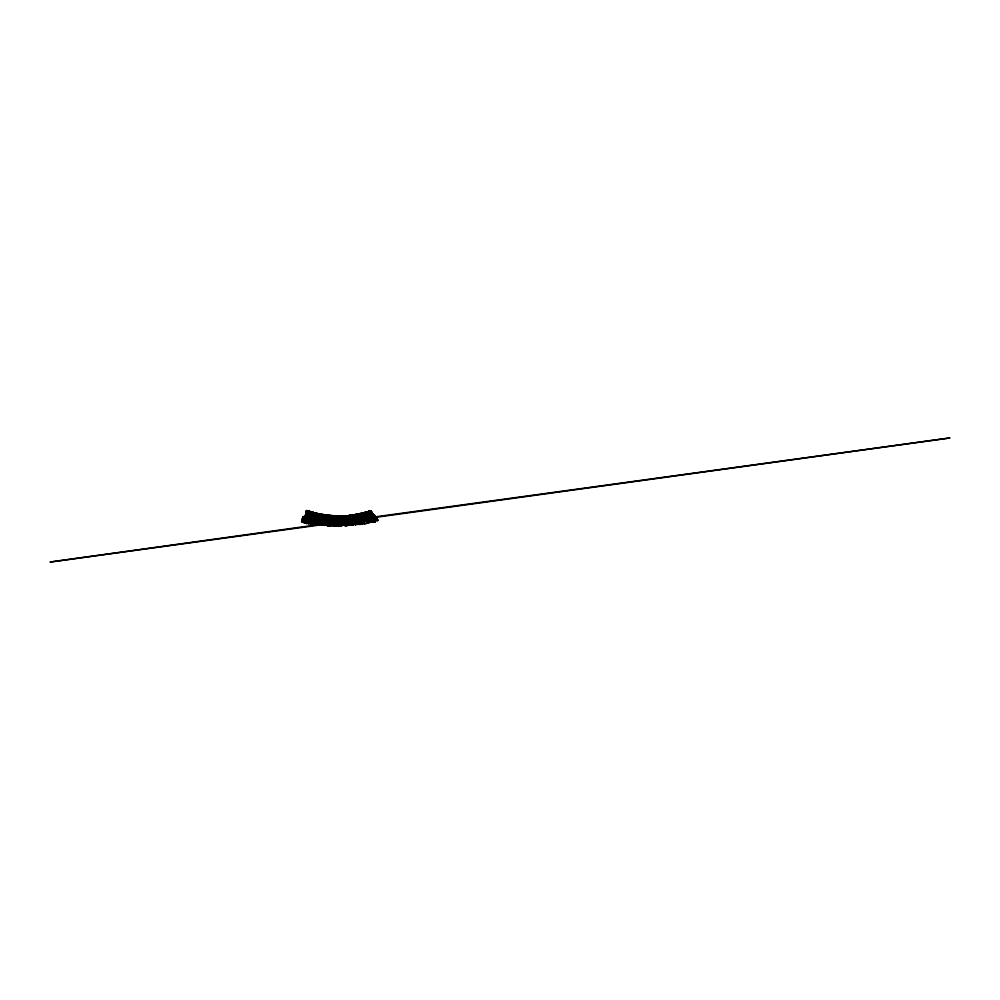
<?xml version="1.0" encoding="UTF-8"?>
<svg xmlns="http://www.w3.org/2000/svg" width="1000" height="1000" viewBox="0 0 1000 1000"><rect width="100%" height="100%" fill="white"/><g stroke="black" fill="none" stroke-linecap="round" stroke-linejoin="round"><path stroke-width="1.5" d="M307.675 514.837L306.537 514.438L306.625 510.825L306.625 514.412L308.938 515.425L308.938 511.838L306.625 510.825L309.188 511.413M307.812 511L306.675 510.6L306.588 513.162L306.462 510.662L306.163 517.962L310.1 518.837M306.7 514.325L306.637 510.688L306.613 513.075M366.388 513.663C369.812 514.412 370.725 507.2 371.962 514.9C368 502.875 374.137 522.725 370.988 511.075L349.888 515.812M369.738 513.513L370.913 512.25L371.737 516.087M303.113 517.9L303.075 521.8L304.475 521.55L304.5 518.95L303.612 521.5L305.025 521.263M310.663 512.075L311.988 512.35L308.125 511.238L307.038 515.062L309.675 515.662L310.075 512.362L308.938 511.838L308.938 515.425M310.963 522.812L311.025 520.25L309 518.212M307.587 517.825L307.675 515.225L306.312 515.938M306.675 510.737L306.525 514.575L308.975 515.388L309.088 511.562L307.9 511.087M306.262 514.763L306.413 518.3M306.075 519.038L306.363 515.225M371.887 515.6L370.75 511.025L371.1 513.587L372.325 513.488L373.425 516.725M309.425 516.125L309.637 513.612L311.012 513.737M370.988 514.562L371.05 513.875M304.675 518.062L304.95 515.438M308.825 522.625L308.525 519.388M309.938 514.85L310.275 512.288L314.5 513.088M308.325 517.987L309.237 511.562L314.012 513.587M303.988 521.438L304.5 518.95L304.037 521.575L302.625 520.688L303.325 516.763L304.738 517.65M304 520.438L304.825 516.538M309.075 516.838L309.988 513.075L314.875 515.7M370.387 514.9C373.512 514.788 368.8 511.075 366.55 513.15M372.062 515.725L373.212 516.538L371.925 512.875M309.062 516.75L309.688 514.188L316.762 514.7M375.2 522.038L375.062 515.788L373.65 514.8L372.725 515.462L374.025 515.3L375.438 518.975L374.137 519.125L375.037 518.45L373.65 514.8L375.387 518.938L374.05 515.325L373.5 515.95L375.025 515.8L375.8 520.037L374.637 516.4L374.438 517.288M309.55 516.062L309.662 513.138L313.775 514.012M308.75 516.388L310.1 513.562L306.625 512.025M303.525 522.288L304.513 518.45L308.075 518.663M303.438 517.9L302.425 521.812L305.875 522.725M309.75 514.825L310.45 512.3L311.637 512.863M307.05 514.975L309.587 515.688L308.363 515.262L309.413 511.562L308.312 515.363L309.45 515.763M308.363 515.262L309.475 511.45L307.05 510.662L305.988 514.462L307.15 514.9L308.35 515.262L309.475 511.45L310.712 511.812L308.238 511.087M305.5 519L306.65 515.237M308.95 516.737L309.8 514.188L310.837 514.875M303.7 520.325L304.975 516.587M302.95 518.25L301.525 522.05L306.5 522.675M308.05 517.987L309.025 515.487L311.488 516.225M308.538 516.737L308.075 517.413L309.375 515.462M375.025 517.612L375.45 517L373.038 515.962L371.9 512.263L373.188 516.2M309.325 514.263L306.762 517.663L304.1 518.55L304.762 522.7L313.25 524.05L324.588 524.1L324.125 520.538L308.85 520.175L304.088 518.55L304.375 522.1M306.825 518.85L307.812 517.762M374.075 520.337L372.788 521.925L368.35 522.362M374.175 518.438L374.75 517.75L373.425 519.25C350.975 524.075 327.438 522.425 304.562 520.337L304.188 519.725L306.188 519.05M374.65 516.35L375.275 520.862L373.625 517.225M374.162 516.8L371.525 515.013M308.087 515.538L309.475 511.45L308.4 515.262L309.662 515.662L308.425 515.225M370.662 522.1L371.5 521.325M371.525 517.888L370.625 518.688L372.113 522.362L374.363 521.7L372.95 518.013L371.55 517.888L372.525 517.062L373.725 517.212L375.075 520.9L373.862 520.763M372.587 517.062L373.537 516.25M368.45 522.375L369.5 521.55M372.725 515.037L371.438 515.925L368.85 515.763M367.587 518.562L366.3 519.45L367.337 523.188L368.625 522.312M367.85 518.5L370.4 516.75L372.875 516.987M370.387 516.75L371.662 515.875M368.1 522.438L370.8 521.65L369.6 522.537L369.3 518.6L370.5 517.725L369.113 517.625M371.025 514.163L372.287 513.337L372.625 514.75L373.713 514.775L374.85 518.45M370.375 515.812L371.763 514.925M370.112 515.875L367.438 517.6L368.212 520.075L367.438 517.6L368.85 517.688M352.775 524.95L354.375 523.938M371.188 514.85L372.425 514.075L373.775 517.762L371.925 512.913L373.212 516.538L372.463 514.087L371.012 514.175M366.375 517.425L369.237 515.7M370.55 514.875L367.713 515.675L370.775 513.3M371.662 514.075L368.95 514.9M363.3 519.188L364.75 518.325M345.238 525.938L353.963 524.4L353.013 520.837L351.7 520.438M364.988 517.337L367.887 515.688M363.45 518.188L364.9 517.35M360.688 517.1L357.663 518.55L361.662 519.075L363.225 518.237M360.625 519.812L362.113 518.975M369.475 514.038L365.037 515.662M366.6 515.625L362.188 518.038M366.388 515.688L369.162 514.85M360.675 518.85L362.163 518.05M346.712 525.15L349.538 524.725L349.025 520.712L347.775 520.363M367.725 514.188L370.675 512.65L371.475 515.05L370.925 511.25L353.938 515.462L355.375 515.4M358.913 519.688L360.438 518.888M366.362 514.95L369.188 514.087M359.5 523.538L357.962 524.35L357.537 520.475L360.462 519.825M356.463 516.875L361.863 517.238L363.35 516.487M341.037 525.85L343.975 524.412M345.15 524.763L342.488 525.112M360.562 517.95L357.688 519.462L357.95 522.05M362.225 517.163L359.387 517.8M363.775 515.65L369.438 513.375M357.825 523.413L356.287 524.188L356.275 520.2L357.812 519.425L357.825 522.087M338.663 526L342.825 523.975M355.887 520.262L350.138 521.225L334.438 520.625L335.112 524.2L337.725 524.35L337.075 520.775L337.775 524.35L345.75 524.288L344.95 520.712L345.775 524.3L351.062 524.788L350.15 521.225L351.1 524.775M357.075 524.05L355.525 524.825L354.338 521.038L358.825 520.8L359.9 524.338L353.988 524.388L352.987 520.837L353.95 524.575L352.65 524.263M362.175 516.375L364.938 515.712M360.788 517.112L362.275 516.388M357.95 518.5L354.837 519.975M345.725 523.688L344.275 524.388L346.85 525.15M355.275 523.925L356.65 524.175L356.087 520.2L354.712 519.95L353.075 520.75L353.812 524.562L355.387 523.812M369.438 511.775L363.75 514.975M362.438 515.625L356.9 516.2L349.538 518.95M336.062 526.112L338.7 526.025M359.45 517.013L360.913 516.337M356.637 518.337L359.55 516.987M357.562 518.575L353.188 519.738L349.263 518.987M352.025 520.375L353.575 519.675M368.05 512.175L362.325 514.5L366.512 513.65M351.8 520.438L350.225 521.138L350.675 523.688M359.7 516.237L361.125 515.612M360.962 515.65L362.388 515.025M363.6 514.425L353.837 518M342.587 524.025L344.012 523.4M369.55 511.863L365.238 513.325M356.538 517.587L359.588 516.263M355.037 518.2L357.962 517.7M335.925 524.913L333.237 526.075L331.975 525.425M366.463 513.162L363.625 513.925M353.663 518.812L355.163 518.175M350.712 520.1L353.812 518.8M350.662 520.062L349.113 520.712L349.35 524.738M335.438 524.95L336.812 524.375M360.812 515.087L362.225 514.5L359.363 515.15M366.562 512.688L370.763 510.988L371.613 514.587M369.412 511.613L368.038 512.175L369.425 511.887M306.512 514.237L306.45 510.65L308.387 511.688M308.812 515.25L305.7 514.388L306.825 510.588L308.15 511.012L306.962 510.662L306.15 514.462L307.562 514.7M330.337 525.95L331.688 525.4M338.462 523.775L335.75 523.825M369.188 511.65L370.613 511.225M351.012 519.175L346.475 520.95L346.337 524.975L347.863 524.375M331.375 525.462L332.725 524.913M350.65 519.225L354.038 517.987M332.875 524.938L334.237 524.412M356.85 516.188L359.525 515.125L347.075 515.837L362.325 513.5L370.575 510.925L371.25 514.725L370.575 510.925L356.575 514.775M366.587 512.75L359.363 514.725M334.1 524.388L335.462 523.862M339.9 523.263L337.337 523.375M363.7 513.237L370.737 510.988L371.887 514.7L370.438 511L366.275 512.337M366.55 512.475L370.475 510.95L371.737 514.587L370.4 510.988L367.663 511.825M349.762 518.925L348.275 519.475L350.788 520.075M360.763 514.612L362.175 514.087M327.375 525.75L330.05 525.962M371.6 514.675L370.513 510.962L371.662 514.663L370.475 510.962L359.412 514.15M335.688 523.875L337.038 523.375M328.9 525.262L330.262 524.775M355.25 516.2L358 515.2M355.5 516.163L350.95 517.712L344.375 517.4L345.737 517.6M351.312 517.675L346.8 519.2M361.037 514.2L363.862 513.2M361.213 523.925L362.788 523.362M334.237 516.5L348.363 515.812L365.138 512.95L358.15 515.175M343.862 524.15L345.312 523.625M327.9 523.513L333.312 524.938M367.875 512.2L360.725 513.95M343.888 524.113L342.438 524.625L342.612 520.712L345.538 519.675L344.288 519.312M363.862 513.2L365.238 512.737M355.125 515.425L357.987 514.862M349.963 517.537L351.362 517.062M355.3 515.7L351.163 517.062L352.5 517.2M348.438 518.663L340.1 520.7L339.525 524.675L340.962 524.212L341.55 520.237L342.7 520.7L342.238 524.65L341.05 524.2L341.5 520.25L341.012 524.225L343.988 523.3M348.675 517.95L350.112 517.487M327.75 524.55L325 525.425L323.625 524.6M347.512 518.387L348.975 517.925M355.4 515.675L362.388 513.475M359.625 514.375L361.025 513.925M327.238 524.5L328.612 524.075M349.675 516.712L351.112 516.275L340.35 516.263L341.737 516.175M348.488 517.4L351.275 516.55L356.575 516.875M344.412 518.625L345.85 518.188M328.7 524.075L330.087 523.663M356.1 523.913L348.537 525.212M322.3 525.05L323.7 524.625M349.487 518.225L336.637 516.975M355.425 515.388L356.838 514.963M366.587 512.275L349.75 516.487M341.575 519.438L343 519.012M344.513 518.587L343.062 519.012L344.4 519.338M347.287 517.788L348.675 517.375M369.4 519.913L363.762 521.45M323.075 524.587L324.462 524.188M340.412 519.812L338.988 520.225L338.162 524.188L339.588 523.775M371.125 519.913L373.425 519.25M369.4 511.4L365.037 512.612M339.95 519.825L343.85 520.212M340.525 523.75L343.025 523.713M344.263 517.987L348.387 516.85L344.538 516.525L348.462 516.413L347.125 516.725M343.25 518.3L344.65 517.913M348.263 516.663L351.15 515.913M324.412 524.175L327.137 523.4M353.8 515.413L348.55 516.85L349.963 516.962M320.225 524.125L317.638 523.675M343.375 518.312L339.087 519.425L333.762 519.163M336.175 520.138L338.888 520.212L338.462 524.225L337.05 524.637L337.413 520.625L338.837 520.212L338.375 524.2L339.7 524.7L340.012 520.688L338.812 520.212L338.512 524.225L337.175 523.737M335.9 524.075L337.312 523.713M353.95 515.4L358.05 514.288M336.075 520.1L334.65 520.475L334.7 524.525L336.125 524.15M369.225 511.463L370.688 511.075L371.525 514.837M337.463 523.7L338.875 523.337M316.575 523.975L315.175 524.325L313.825 523.387M360.875 513.675L358.125 514.388L362.3 513.713M342.1 518.038L344.837 517.375M363.488 513.025L364.9 512.675M362.113 513.362L363.537 513.013M336.5 517.45L341.75 518.025M347.3 516.737L343.162 516.775M346.938 516.6L348.338 516.263M360.825 513.675L362.25 513.337M336.138 519.3L334.725 519.637L337.137 520.638L337.587 524.637L335.125 523.562M339.062 518.713L340.487 518.375M353.812 515.025L345.662 516.05L363.812 513.888M319.137 523.375L317.762 523.688L318.812 524.5L318.888 520.6L316.788 519.1M339.375 518.7L334.237 517.925M316.175 523.913L317.562 523.587M353.475 515.65L354.862 515.337M352.55 515.55L353.925 515.237L344.525 516.263M362.15 521.325L359.188 521.975M362.85 523.825L359.963 524.475L358.8 520.737L361.775 520.15L362.887 523.675L359.938 524.338L358.812 520.8L361.788 520.075L362.5 522.575M348.45 516.263L349.85 515.95M352.587 515.475L348.638 516.4L349.938 516.45M352.562 515.475L355.288 514.862L353.85 515.05M357.975 514.288L363.688 513.062M339.288 518.088L341.9 518.062M363.612 513.075L365.087 512.75M343.45 517.175L344.787 516.888M368 512.087L369.462 511.775M333.65 519.963L335.087 519.65M332.962 523.875L334.387 523.562M347.175 516.35L344.538 516.9M339.5 518.025L336.737 518.625M341.788 517.5L343.137 517.225L339.288 516.688L343.4 516.438L338.075 516.3M352.512 515.388L353.9 515.087L351.062 515.413M345.613 516.538L348.375 515.988M347.275 516.337L349.95 515.812M319.775 524.325L313.025 523.413M356.575 514.55L355.188 514.812L359.462 514.138M333.7 519.95L330.725 520.525L329.9 524.487L332.85 523.913M334.787 518.888L336.238 518.612M338.088 517.775L339.462 517.513M335.375 518.225L338.225 517.712M332.425 519.425L333.875 519.163M348.5 525.188L345.662 525.7M306.275 516.5L303.087 518.075L303.1 519.2M362.188 513.513L363.638 513.25M339.425 517.513L351.112 515.662M366.425 512.788L369.338 512.288M329.1 519.888L333.438 519.963M304.7 520.175L303.238 520.425L303.275 521.525L303 516.912L306.2 515.312L306.4 518.862L306.3 514.237M332.562 518.713L335.45 518.237M374.288 517.3L376.425 516.95L377.863 520.55L375.725 520.9M329.288 523.875L330.8 523.638M333.875 517.825L336.675 517.463L331.475 516.638L332.8 516.95M341.925 516.638L339.263 517.062L340.6 517.275M353.85 515.737L342.887 516.413M306.462 517.775L309.062 517.4M348.35 515.812L349.725 515.612M332.65 518.7L325.288 518.85L321.325 517.663M370.788 513.562L372.287 513.337L374.738 519.837L375.613 520.087L371.863 522.25L370.238 522.25L368.988 518.75L361.763 520.15L362.925 523.663L367.425 523.05L366.262 519.525L367.438 523.038L370.188 522.263L369.012 518.737L373.05 518.075L374.162 521.587L373.013 518.075L374.2 516.538L375.85 520.175M336.838 517.413L339.55 517.025L336.962 516.625M326.763 523.513L50 562.062L331.463 523.413M373.162 517.15L950 437.938L374.762 517.463M329.462 519.9L326.25 520.275L325.525 524.25L328.562 523.862M358.025 514.587L360.925 514.212L355.275 515.05M327.812 519.275L330.625 519.65M344.4 516.225L345.775 516.05L329.562 516.062M360.863 514.225L362.3 514.038M344.325 525.225L341.6 525.55M339.637 516.663L335.45 517.163M347 515.887L348.375 515.712M331.05 518.237L328.125 518.562L325.55 517.45M335.675 517.15L331.375 517.638L333.875 518.45M344.613 516.075L340.775 516.5M340.225 516.475L341.613 516.325M373.475 521.225L375.575 521.013M328.15 519.3L325.2 518.837M341.7 516.337L347.137 515.837L339.35 516.225M354.025 515.237L355.462 515.1M331.488 517.638L328.55 517.925M336.637 516.625L340.438 516.263L339.162 516.2M358.15 514.85L355.225 515.112M326.825 518.013L328.312 517.875M349.188 522.05L346.425 522.3M335.337 516.763L336.688 516.65M341.5 525.625L328.275 525.525M332.6 516.987L333.975 516.862M338.212 516.5L339.5 516.4M334.3 516.85L335.675 516.737M371.925 516.025L373.15 515.925L371.912 512.263L370.688 512.362L371.925 516.025L370.725 512.362M328.85 516.788L336.925 518M325.075 519.6L326.675 519.475M339.137 516.213L335.3 516.225L343.212 516.1M328.575 517.325L331.438 517.112M325.438 518.862L322.225 519.062M337.762 516.487L321.887 514.725M328.363 516.525L335.55 516.237M356.55 515.363L357.975 515.262M363.8 514.388L366.562 514.225M326.9 518.725L322.512 518.312M369.2 513.425L370.588 513.337M366.475 514.225L367.9 514.15M325.887 517.487L334.125 517.837L331.538 517.075M332.975 516.587L334.338 516.512L317.987 513.812M343.113 516.087L347.163 515.913M329.812 516.688L331.2 516.625M322.837 517.638L325.85 517.5L324.575 516.938M327.388 516.838L328.812 516.775M345.225 521.912L334.663 521.825M327.45 516.862L318.6 517.05M362.1 515.075L363.5 515.025M359.625 515.112L361.025 515.062M361.163 523.938L356.012 523.975M366.287 514.95L359.312 515.7M320.387 519.087L322.05 519.038L318.288 517M331.625 516.312L336.912 516.613M326.975 516.138L328.387 516.1M348.338 515.988L349.725 515.962M317.913 519.8L324.812 519.55L326.087 520.25L325.85 524.312L324.562 523.6L317.575 523.837M353.825 515.737L359.412 515.675M331.662 516.312L326.125 516.413M343.25 516.213L331.262 515.862M326.975 515.775L332.163 516.625M327.175 515.438L337.825 516.163M320.575 519.1L312.65 518.337M317.387 518.375L319.037 518.362M324.462 516.425L325.9 516.413M324.787 516.413L317.712 515.8L318.812 516.388M308.85 517.612L321.375 517.688L317.45 516.388M344.6 516.075L347.163 516.075M362.075 515.7L363.488 515.7M366.188 515.725L360.688 516.375M347.275 516.062L351.35 516.1M318.6 519.113L315.85 518.375L316.913 519.113M307.488 516.85L308.938 516.862L308.025 516.163M314.012 518.35L315.675 518.362M366.163 515.725L367.488 515.737M318.4 517L313.712 516.962M335.5 516.225L328.95 516.025L330.3 516.337M328.713 516.013L324.775 515.337L332.863 516.05M341.8 516.175L343.1 516.188M318.837 516.413L321.562 517M309.45 516.9L312.475 516.938M351.087 516.125L355.3 516.163M316.262 519.775L318.087 519.812M315.4 523.775L317.213 523.812M308.562 516.163L310.012 516.188M311.325 516.2L316.012 518.387M307.3 517.587L308.812 517.612L307.9 516.85M342.962 516.2L344.675 516.237M315.825 516.362L317.35 516.388L316.2 515.763M319.163 515.862L327.488 516.4M309.462 518.237L314.45 518.375M355.775 516.163L357.163 516.188M326.95 515.775L332.463 515.938M307.975 511L318.225 513.962L337.95 516.175M311.438 516.213L315.988 516.35M365.037 516.45L366.388 516.487M316.363 519.8L306.962 519.2M315.188 523.737L311.413 523.55M311.425 515.562L317.387 515.788L316.15 515.188M321.475 515.262L323.05 515.05M363.65 516.5L365.012 516.55M310.413 515.513L311.875 515.575L309.4 514.788M323.462 515.538L330.112 516.7M326.262 515.662L327.612 515.725M324.663 515.6L326.037 515.662M311.887 518.975L313.675 519.05M372.863 521.9L375.275 522M323.075 515.337L325.863 515.475M317.975 515.275L323.55 515.55M372.175 515.275L371.012 514.888M365.913 516.7L369.888 516.912M317.85 515.25L310.863 514.875M354.263 524.087L355.788 524.175M371.675 517.863L370.238 517.775L372.762 516L371.637 515.887M371.3 521.55L372.725 521.638M327.212 515.562L331.438 515.875M363.263 517.337L366.025 517.513M322.287 515.15L324.975 515.337M361.838 517.263L363.2 517.35M336.5 516.188L337.788 516.263M335.138 516.1L336.438 516.188M313.925 513.6L317.9 514.788M326.112 515.425L330.087 516.025M328.35 517.288L320.65 515.037L324.375 516.4M337.738 516.275L340.4 516.475M309.862 518.812L311.663 518.95L309.25 516.85M309.3 518.212L307.225 517.562M364.562 518.362L366 518.475M328.762 515.625L330.062 515.725M366.025 518.462L367.475 518.575L368.837 522.288M349.9 516.975L351.25 517.075M321.75 514.712L328.375 515.812M339.35 516.4L340.7 516.512M314.137 513.312L319.262 514.9L318.038 514.438M305.988 523.138L304.088 522.975L304.8 519.012L307.175 519.888L306.525 523.688L306.038 523.038M316.212 514.188L319 514.438M320.988 514.75L324.95 515.612M361.775 518.125L367.312 517.612L368.375 520.025M321.025 514.75L319.363 514.913L320.662 515.4M332.6 515.95L334 516.075M353 523.925L354.5 524.062M352.375 517.188L356.362 517.6M360.425 517.987L361.8 518.112M315.487 514.138L312.688 513.875M315.5 514.138L318.288 514.45M361.7 519.062L363.15 519.2M311.35 513.725L312.762 513.862M358.125 517.638L359.475 517.775M336.8 516.375L338.162 516.512M341.9 516.625L343.225 516.763M330.45 521.85L333.188 522.15M322.262 514.862L326.1 515.3M328.212 525.55L321.3 524.562M312.25 513.325L315.2 513.413L312.712 512.587M335.037 516.2L336.325 516.35M324.663 515.15L321.95 514.6L327.325 515.45M318.3 514.45L319.688 514.625M326.312 515.363L327.6 515.513M319.65 514.362L323.525 514.888M312.9 513.438L314.312 513.612M338.025 516.487L339.363 516.663M329.787 515.737L333.663 516.225M356.25 518.413L352.212 517.875M351.062 517.712L352.375 517.888M302.362 518.362L302.688 521.838L304.7 522.112M316.525 513.862L321.962 514.6M359.65 523.587L361.1 523.775M314.15 513.6L318.412 514.2M332.713 516.05L334.113 516.237M343.212 517.188L344.513 517.362M358.8 519.688L357.388 519.487L358.25 522.013M345.913 517.587L347.225 517.775M309.975 512.625L312.55 513.438M319.538 514.175L320.812 514.375M333.713 516.225L335 516.438M311.688 512.85L314.475 513.312M351.213 518.375L352.525 518.587M317.863 513.888L320.462 514.412M320.737 514.5L318.137 513.962L320.812 515.037M352.075 518.638L357.525 519.487L358.125 522.013M349.588 518.188L350.875 518.413M312.825 512.587L307.787 511.037L319.125 514.225M356 520.212L357.413 520.462L358.225 524.388L356.825 524.15M340.688 517.225L341.987 517.45M326.012 521.6L328.85 522.1M334.075 516.487L336.8 517.013M315.725 513.55L314.45 513.088L318.225 513.825M311.05 512.413L309.613 512.15L310.788 512.712M353.288 519.712L354.625 519.963M314.237 513.062L312.95 512.625L316.788 513.475M354.113 523.638L355.45 523.9M328.35 515.812L329.65 516.062M330.012 516.025L332.738 516.562M308.8 511.625L315.338 513.288M307.275 515.675L308.712 515.962M313.2 512.638L314.488 512.9M324.837 515.15L326.213 515.425M316.812 513.562L320.588 514.35M312.9 512.562L316.95 513.488M348.125 518.7L349.4 518.962M345.6 518.475L346.863 518.737M372.962 517.3L373.913 517.5M311.875 512.35L313.188 512.638M327.375 515.725L328.713 516.025M307.525 515.413L308.962 515.737M320.887 514.388L323.562 515.013M341.863 518.013L343.125 518.312M344.237 523.4L345.575 523.713M342.95 518.35L346.763 519.2M310.475 512.075L309.15 511.763L308.5 515.562L309.825 515.875L308.675 515.4L310.2 515.513L309.175 514.8M315.712 513.15L310.188 511.938L311.312 512.425M324.375 515.175L325.662 515.475M323.275 514.875L324.55 515.175M350.513 520.075L351.8 520.388M323.387 515L324.738 515.325M329.85 516.5L331.188 516.825M307.438 511.15L308.825 511.488M311.975 512.212L308.137 511.012M328.312 516.1L329.613 516.438M316.95 513.488L318.288 513.837L312.987 512.825M320.962 514.513L322.287 514.862M319.413 514.175L316.737 513.575M313.212 512.513L309.375 511.425M323.025 515.05L324.312 515.4M340.337 518.387L342.788 519.025M319.15 514.225L320.4 514.575M347.65 520.4L345.138 519.712L347.875 519.513L344.9 520.625L345.863 524.475M336.662 517.962L337.925 518.325M344.312 524.375L341.625 523.625L337.362 525.5L336.037 524.938M309.825 515.638L307.162 514.875L309.6 515.625M337.75 518.35L340.075 519.075M375.962 517.875L376.912 518.15M377.8 520.513L375.913 519.975L374.575 516.425L376.463 516.962L377.8 520.513L376.488 516.962M319.438 514.35L322.025 515.125M328.688 516.812L331.325 517.638M314.262 512.837L317.838 514.05M327.212 516.375L328.525 516.775M340.213 519.062L341.438 519.438M315.675 513.15L317 513.562M340.962 524.65L342.25 525.062M310.475 511.8L311.75 512.2M317.925 514.05L319.163 514.45M305.9 520.788L304.562 520.337M343.113 523.7L344.325 524.087M309.662 515.625L307.3 514.812M315.525 513.312L318.1 514.188M338.963 523.8L340.238 524.225M339 523.35L340.213 523.775M339.925 524.188L341.2 524.625M334.025 518.438L335.275 518.875M308.05 511.037L306.812 510.6L306.262 514.425L307.512 514.862M340.05 523.775L341.262 524.2L341.4 520.25L336.275 519.312M316.812 513.987L318.05 514.438M315.487 513.538L316.75 514M316.375 513.85L317.613 514.312M334.725 523.387L336.025 523.862M330.9 518.2L333.5 519.163M324.7 516.425L325.988 516.912M311.588 512.35L312.85 512.825M341.225 525.788L337.488 524.362M344.288 525.275L345.588 525.775M328.288 517.913L329.575 518.413M333.587 519.163L334.85 519.65M326.037 516.912L328.175 517.875M320.775 515.413L323.275 516.438M312.488 512.7L314.975 513.675M329.613 518.375L330.913 518.9M330.763 518.888L332.05 519.425M307.587 512.312L306.663 511.9M316.125 514.175L317.362 514.688M331.538 523.288L332.837 523.825M323.062 516.425L324.338 516.95M317.787 514.8L322.837 516.95M333.3 519.95L334.55 520.513L334.9 524.45L333.663 523.9M334.588 524.438L335.863 525M330.662 523.75L331.975 524.338M331.075 519.725L332.337 520.3M323.1 517L325.625 518.162M329.913 523.513L331.163 524.087M316.388 514.7L318.812 515.825M326.613 518.7L329.338 519.925M307.762 515.425L308.913 515.975M313.863 514L315.087 514.587M327.537 523.2L328.825 523.812M335.85 526.1L334.588 525.487L334.438 522.925L334.95 525.487L333.675 524.862M329.188 519.875L330.487 520.5L330.4 524.538L329.113 523.913M315.05 514.6L316.275 515.2M321.225 516.975L322.463 517.587M312.325 513.862L309.85 512.638M330.588 524.837L331.887 525.487M312.575 513.875L316.125 515.763M325.138 519.637L317.075 517.013M326.438 519.45L327.713 520.1M326.087 523.413L327.35 524.075M320.988 517.638L322.212 518.288M327.9 520.125L329.162 520.788L328.237 524.712L326.987 524.05M327.038 524.5L328.375 525.212M325.95 523.837L327.287 524.562M321.812 519.025L324.35 520.438L324.137 524.3L322.912 523.587M323.3 523.4L324.663 524.15M316.988 516.35L318.163 517M327.7 525.75L325 524.237M309.55 513.612L310.738 514.288M314.488 515.675L315.613 516.325M311.163 514.288L312.3 514.95M315.438 516.325L316.575 517M318.962 518.35L322.525 520.55L322.488 524.45L321.325 523.713M312.488 514.95L313.575 515.625M312.975 515.625L314.05 516.3M314.462 516.312L315.562 517.013M315.175 516.962L316.288 517.663M316.363 517.663L317.462 518.375M318.512 519.1L319.65 519.837M316.2 523.987L317.525 524.862M313.888 516.95L311.788 515.575M319.587 519.837L320.712 520.6L320.712 524.513L319.587 523.763M309.975 515.475L311 516.188M312.387 516.925L313.412 517.663M312.962 517.625L313.95 518.35M316.1 519.812L314.188 518.362M309.962 516.175L310.925 516.888M315.95 519.8L316.938 520.55L317.013 524.487L316.025 523.737M310.562 516.975L311.525 517.712M313.225 519.025L314.125 519.75M314.15 519.763L315.05 520.487L314.925 524.362L314.025 523.638M311.875 517.612L312.775 518.337M312.113 523.55L312.9 524.263L313.062 520.4L311.462 518.95M308.612 517.587L309.288 518.225M310.238 523.4L310.925 524.1M308.087 523.2L308.688 523.888M307.725 518.663L308.288 519.375M372.725 514.575L372.325 513.488M370.538 511.1L371.4 514.675M305.925 518.562L306.4 519.225M306.125 522.388L306.588 523.05M368.488 518.95L367.262 516.763L368.488 519M373.488 516.337L374.762 519.837M373.612 517.025L372.287 513.337L373.425 517.038M371.463 515.062L370.637 512.688L371.425 515.1M370.775 511.887L371.987 515.588M375.062 515.788L376.225 519.438L375.275 518.962L374.113 515.312L375.288 519.038M325.375 519.738L326.875 519.637M371.9 515.2L370.9 511.463L371.725 515.25M368.113 520.087L367.575 517.55L364.875 519.275L363.387 519.15L361.912 520.05L362.388 522.587M372.675 516.038L372.15 512.2L370.863 512.938L372.188 512.825L372.7 516.675M316.812 520.675L317.25 524.225M303 518.038L303.275 521.525M302.387 518.35L302.638 521.85M307.675 515.225L307.775 517.587M307.762 511.325L307.762 514.913L307.762 511.325M310.1 512.375L310.1 514.763L310.075 512.362M304.625 519.075L304.45 522.863L305.788 523.312L305.963 519.525L304.625 519.075L304.475 516.663L304.625 519.012M332.15 520.212L331.538 524.25L332.788 524.837L333.387 520.812L332.15 520.212M332.225 520.237L331.4 524.2L332.225 520.237M310.975 518.288L310.363 520.862L310.975 518.288M364.6 519.338L363.25 520.212L364.787 523.913L367.675 523.162L366.125 519.462L364.6 519.338M334.462 520.625L328.663 520.913L329.225 524.475L330.825 524.225L330.275 520.662L330.863 524.237L335.062 524.2L334.462 520.625M325.838 520.413L324.113 520.538L324.625 524.1L326.35 523.975L325.838 520.413L328.675 520.913L329.2 524.487L326.362 523.987L325.825 520.413M368.875 518.688L367.4 518.587L368.988 522.25L370.462 522.362L368.875 518.688M345.012 520.575L343.8 520.188L344.425 524.163L345.637 524.562L345.012 520.575M375.613 520.087L374.325 516.587L375.562 520.087M371.95 522.25L370.7 518.737L371.863 522.25M375 520.775L373.762 517.275L374.975 520.775M364.55 523.787L363.375 520.275L364.538 523.787M358.4 524.125L357.325 520.588L358.363 524.138M355.425 524.663L354.387 521.112L355.4 524.663M349.812 524.425L348.888 520.875L349.787 524.425M347.038 524.663L346.125 521.112L346.987 524.688M343.088 524.4L342.287 520.825L343.05 524.4M340.412 524.412L339.663 520.837L340.387 524.412M333.587 524.538L332.987 520.962L333.587 524.538M322.825 524.212L322.35 520.662L322.8 524.212M313.312 524.05L312.85 520.5L313.25 524.05M315.312 524.15L314.862 520.6L315.3 524.15M321 524.263L320.562 520.712L320.988 524.263M319.15 524.263L318.725 520.712L319.15 524.263M311.238 523.888L310.863 520.35L311.212 523.888M309.2 523.713L308.85 520.175L309.175 523.713M307.162 523.513L306.85 519.975L307.15 523.513M306.087 523.15L305.8 519.6L306.075 523.15M304.762 522.7L304.475 519.15L304.738 522.7M303.275 520.4L303 516.912L303.238 520.425M304.887 517.938L304.738 515.575L304.887 517.938M334.575 525.487L334.438 522.925L334.562 525.5M309.713 515.525L309.662 513.138L309.688 515.525"/></g></svg>
